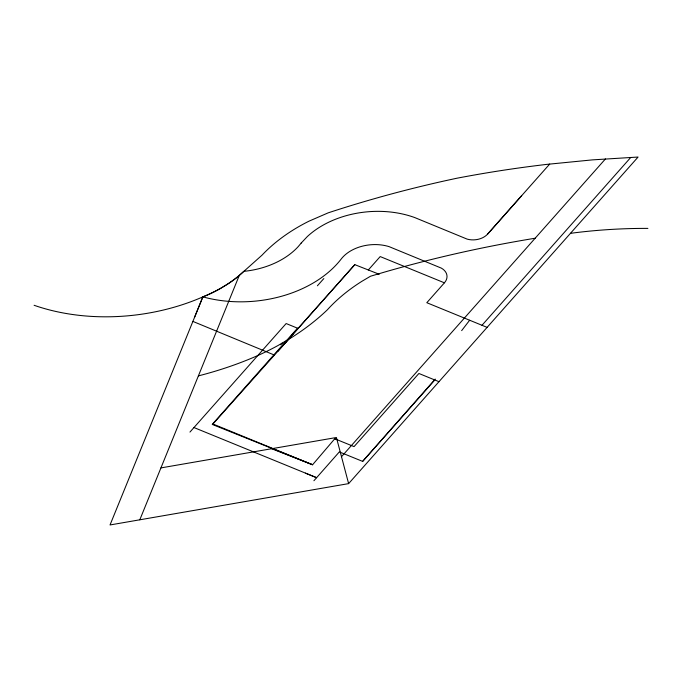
<?xml version="1.0" encoding="UTF-8"?>
<svg xmlns="http://www.w3.org/2000/svg" width="682" height="682" viewBox="0 0 682 682"><rect width="100%" height="100%" fill="white"/><g stroke="black" fill="none" stroke-linecap="round" stroke-linejoin="round"><path stroke-width="1.02" d="M194.438 317.599L202.827 296.9L206.348 295.425A126.792 88.549 -5 0 0 219.8 288.801L226.092 285.076A126.792 88.549 -5 0 0 237.677 276.866L261.982 255.204A167.746 117.159 -5 0 1 309.048 221.147L328.255 212.818A906.165 632.879 -5 0 1 370.369 199.843L381.016 196.817A906.165 632.879 -5 0 1 445.772 180.636L456.701 178.266A881.476 615.633 -5 0 1 546.904 164.371L592.428 159.878L638.079 157.039L348.621 483.623L110.032 524.961L202.878 296.875A121.618 84.935 -5 0 0 221.735 287.719L228.606 283.431A121.618 84.935 -5 0 0 243.815 271.351A72.377 50.545 -5 0 0 298.239 246.586L301.333 242.894M139.81 519.795L239.203 275.613M461.654 330.634L469.651 320.233M336.968 439.6L334.768 438.773L312.578 464.757L271.649 448.722M297.514 328.187L212.23 424.417L312.578 464.757L212.946 424.008L293.362 333.873M301.188 243.056L307.343 236.543A83.528 58.337 -5 0 1 414.767 217.575L467.136 239.118A16.291 11.381 -5 0 0 487.656 234.054L521.679 195.666M313.908 480.742L339.329 451.91L362.645 461.39L434.801 379.976M362.645 461.39L435.235 379.081M189.954 432.073L286.15 323.541L298.17 328.46M280.711 344.819L282.203 343.131M277.617 351.614L354.81 264.65L378.331 273.917M368.323 269.97L380.206 256.568L444.417 282.825L426.804 302.706L487.11 327.377M487.656 234.054L549.692 164.064M341.503 456.718L605.454 158.915M481.995 325.28L630.79 157.406M323.848 278.546L317.394 285.792M284.692 343.421L354.81 264.65M160.935 467.903L336.414 437.503L348.621 483.623M570.45 233.346L574.773 232.775A404.349 282.399 -5 0 1 647.9 228.393M334.768 438.773L354.069 446.616L418.893 373.472L438.978 381.681M305.425 473.129L316.601 477.681L193.969 427.546M377.998 274.011L379.115 274.471M202.827 296.9L203.279 297.079L202.886 296.875A168.872 113.621 -6.8 0 1 34.1 305.28M192.887 321.41L274.505 355.1M202.886 296.875A107.696 75.216 -5 0 0 341.043 259.228A36.248 25.319 -5 0 1 389.03 246.611L441.314 268.111A16.274 11.364 -5 0 1 444.417 282.825M535.157 238.231A931.288 650.423 -5 0 0 383.898 272.271L370.514 276.227L362.261 281.086A177.576 124.022 -5 0 0 327.42 309.747A235.06 164.166 -5 0 1 291.887 337.343L278.35 345.331A235.06 164.166 -5 0 1 249.135 359.226A293.763 205.171 -5 0 1 198.394 375.884"/></g></svg>
